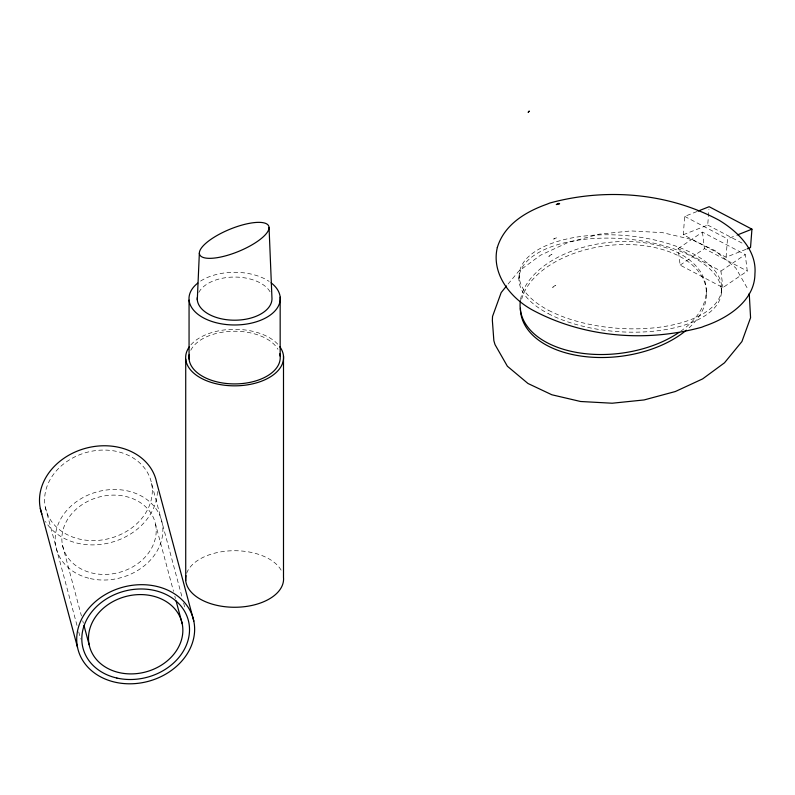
<?xml version="1.0" encoding="UTF-8"?>
<svg xmlns="http://www.w3.org/2000/svg" width="795" height="795" viewBox="0 0 795 795"><rect width="100%" height="100%" fill="white"/><g stroke="black" fill="none" stroke-linecap="round" stroke-linejoin="round"><path stroke-width="0.6" stroke-dasharray="3.98 2.98" d="M518.926 278.826L519.185 275.487M746.078 249.292L726.073 257.222L683.283 234.754L684.694 216.399L696.917 211.559M683.283 234.754L707.719 225.064L708.951 209.155M721.433 291.477L721.691 288.138M726.073 257.222L727.495 238.868L736.379 235.34M508.065 284.063L518.628 271.324L540.471 255.235L567.759 242.614L599.013 234.197L630.942 230.928L662.533 232.647L691.253 239.375L715.122 250.654L735.723 267.915L748.095 289.549M678.125 248.616L702.442 232.1L745.243 254.559L747.27 271.075L722.943 287.591L680.142 265.132L678.125 248.616L720.926 271.085L722.943 287.591M680.142 265.132L704.469 248.606L747.27 271.075M720.926 271.085L745.243 254.559M707.719 225.064L742.838 243.499M684.694 216.399L727.495 238.868M151.557 483.34A54.457 44.53 -15 0 1 79.659 539.129A54.457 44.53 -15 0 1 64.147 463.525A54.457 44.53 -15 0 1 151.557 483.34L182.353 598.287M183.635 603.077L185.245 609.069M155.552 524.263A47.72 39.025 -15 0 1 92.558 573.145A47.72 39.025 -15 0 1 78.963 506.902A47.72 39.025 -15 0 1 155.552 524.263L173.529 591.381M174.82 596.17L175.457 598.565M62.497 545.281L81.438 615.986M82.72 620.786L83.366 623.181M45.355 507.319L77.433 627.056M78.715 631.856L80.643 639.041M702.442 232.1L704.469 248.606M706.238 290.771L706.606 293.772M521.659 299.168A93.532 55.769 -7 0 1 649.137 246.45A93.532 55.769 -7 0 1 689.126 327.759M520.546 299.606A93.532 55.769 -7 0 1 652.466 244.135A93.532 55.769 -7 0 1 679.954 331.793M186.676 573.225A48.962 28.272 0 0 1 233.68 550.726A48.962 28.272 0 0 1 282.136 572.181M190.899 344.841A48.962 28.272 0 0 1 234.605 329.309A48.962 28.272 0 0 1 278.32 344.831M190.76 350.297A45.623 26.344 0 0 1 233.74 331.237A45.623 26.344 0 0 1 277.952 349.333M200.588 281.082A45.623 26.344 0 0 1 269.187 281.44M198.83 292.411A37.375 21.574 0 0 1 234.137 277.058A37.375 21.574 0 0 1 270.111 291.884M157.41 491.499A59.635 48.763 -15 0 1 111.012 542.458A59.635 48.763 -15 0 1 45.424 521.391M551.362 254.47L548.798 256.358L552.118 254.817L551.362 254.47M555.168 285.475L552.595 287.373L555.914 285.832L555.168 285.475M556.202 237.894L553.618 239.027L556.957 238.252L556.202 237.894M548.58 310.308A101.492 46.537 4.4 0 0 718.143 299.993A101.492 46.537 4.4 0 0 594.581 235.141A101.492 46.537 4.4 0 0 548.58 310.308M548.321 313.647A101.492 46.537 4.4 0 0 717.885 303.322A101.492 46.537 4.4 0 0 594.322 238.48A101.492 46.537 4.4 0 0 548.321 313.647M90.233 578.571A54.457 44.53 -15 0 0 162.12 522.782A54.457 44.53 -15 0 0 74.71 502.967A54.457 44.53 -15 0 0 90.233 578.571"/><path stroke-width="1.19" d="M197.299 299.844L199.356 253.108M698.03 211.112L709.14 206.71L751.941 229.169L750.52 247.523L747.191 248.845M506.534 285.962L501.178 292.58L492.532 316.43L492.363 320.465L493.864 340.697L495.007 344.593L507.379 366.237L527.979 383.488L551.849 394.767L580.559 401.495L612.16 403.224L644.089 399.945L675.343 391.528L702.621 378.907L724.474 362.828L741.924 341.562L750.569 317.712L749.238 293.444M737.492 234.903L751.941 229.169M193.821 621.114A59.635 48.763 -15 0 0 98.103 599.42A59.635 48.763 -15 0 0 115.096 682.199A59.635 48.763 -15 0 0 193.821 621.114L156.605 482.207A59.635 48.763 -15 0 0 85.204 448.4A59.635 48.763 -15 0 0 41.887 514.037M176.102 600.97L182.204 623.737A47.72 39.025 -15 0 1 119.21 672.62A47.72 39.025 -15 0 1 105.606 606.376A47.72 39.025 -15 0 1 182.204 623.737M84.002 625.576L89.139 644.755M40.306 508.462L77.522 647.369M269.058 227.599A37.375 11.905 -22.4 0 1 216.965 257.719A37.375 11.905 -22.4 0 1 216.598 235.747A37.375 11.905 -22.4 0 1 269.058 227.599L271.93 297.419A37.375 21.574 0 0 1 234.764 320.206A37.375 21.574 0 0 1 197.279 297.588M283.497 355.981L283.497 577.399A48.962 28.272 0 0 1 233.094 607.251A48.962 28.272 0 0 1 185.99 575.65M280.168 297.151L280.168 356.09M189.061 300.113L189.061 359.052M185.722 359.161L185.722 580.589M686.363 330.183A93.532 55.769 -7 0 1 582.775 356.319A93.532 55.769 -7 0 1 520.437 308.261M678.9 332.519A93.532 55.769 -7 0 1 574.01 351.937A93.532 55.769 -7 0 1 520.377 300.748M279.85 346.759A48.962 28.272 0 0 1 234.614 385.843A48.962 28.272 0 0 1 189.379 346.749M271.075 282.791A45.623 26.344 0 0 1 265.49 318.03A45.623 26.344 0 0 1 204.206 318.268A45.623 26.344 0 0 1 197.776 283.09M279.77 353.815A45.623 26.344 0 0 1 235.181 383.915A45.623 26.344 0 0 1 189.309 354.461M497.312 247.523C491.111 273.848 510.44 297.926 532.392 309.971C583.6 337.537 645.928 342.496 701.717 327.232L704.529 326.089C727.455 318.338 754.803 300.997 754.932 273.798C756.939 250.077 737.77 231.524 719.157 220.285C667.949 192.708 605.621 187.759 549.832 203.013L547.02 204.166C525.674 211.748 504.239 224.578 497.312 247.523M529.142 111.191L528.258 112.214L529.142 111.191M558.865 203.411L556.281 204.544L559.62 203.768L558.865 203.411M116.885 678.046A54.457 44.53 -15 0 0 188.773 622.256A54.457 44.53 -15 0 0 101.362 602.441A54.457 44.53 -15 0 0 116.885 678.046"/></g></svg>
